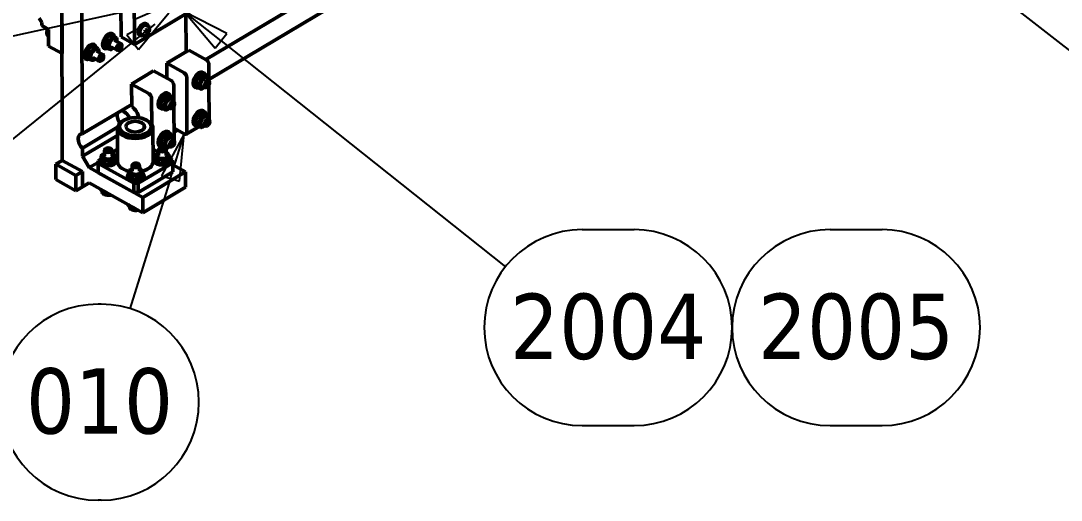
# Model space of a CAD drawing. Header units: millimetres. Extents: x -1901 to 2520, y -3919 to 1782.
# Drawn here: x 1790.1 to 2124.7, y 463.9 to 618.1 of the extents above; entities that cross this region are included whole.
import ezdxf

# ---------------------------------------------------------------- set-up
doc = ezdxf.new("R2010")
doc.units = ezdxf.units.MM
doc.header["$LTSCALE"] = 6
doc.layers.add('Symbol (ISO)', color=7, linetype='Continuous', lineweight=25)
doc.layers.add('Visible (ISO)', color=7, linetype='Continuous', lineweight=50)
doc.styles.add('Note Text (ISO)', font='tahoma.ttf')

# ---------------------------------------------------------------- blocks, each defined once
blk = doc.blocks.new('Balloon21')
at = {"layer": 'Symbol (ISO)'}
for p, q in [((304.845, 102.687), (304.024, 102.258)), ((304.337, 101.869), (305.541, 102.84)), ((304.651, 101.48), (305.839, 102.905)), ((304.024, 102.258), (304.651, 101.48)), ((304.337, 101.869), (290.139, 90.419)), ((286.059, 92.379), (283.273, 92.379)), ((286.059, 81.879), (283.273, 81.879))]:
    blk.add_line(p, q, dxfattribs=at)
at = {"layer": 'Symbol (ISO)', "flags": 128}
blk.add_lwpolyline([(304.651, 101.48), (306.284, 103.438)], dxfattribs=at)
at = {"layer": 'Symbol (ISO)'}
for centre, start, end in [((283.273, 87.129), 90, 270), ((286.059, 87.129), 270, 90)]:
    blk.add_arc(centre, 5.25, start, end, dxfattribs=at)
blk.add_solid([(304.651, 101.48), (306.284, 103.438), (304.024, 102.258), (304.651, 101.48)], dxfattribs=at)
at = {"layer": 'Symbol (ISO)', "insert": (284.666, 87.165), "char_height": 3.5, "attachment_point": 5, "style": 'Note Text (ISO)'}
blk.add_mtext('1011', dxfattribs=at)
blk = doc.blocks.new('Balloon22')
at = {"layer": 'Symbol (ISO)'}
for p, q in [((307.109, 96.948), (305.89, 94.709)), ((306.368, 94.561), (307.109, 96.948)), ((306.845, 94.412), (307.109, 96.948)), ((306.368, 94.561), (304.197, 87.572)), ((305.89, 94.709), (306.845, 94.412)), ((302.645, 87.824), (302.485, 87.824)), ((302.645, 77.324), (302.485, 77.324))]:
    blk.add_line(p, q, dxfattribs=at)
at = {"layer": 'Symbol (ISO)', "flags": 128}
blk.add_lwpolyline([(306.845, 94.412), (307.109, 96.948)], dxfattribs=at)
at = {"layer": 'Symbol (ISO)'}
for centre, start, end in [((302.485, 82.574), 90, 270), ((302.645, 82.574), 270, 90)]:
    blk.add_arc(centre, 5.25, start, end, dxfattribs=at)
blk.add_solid([(306.845, 94.412), (307.109, 96.948), (305.89, 94.709), (306.845, 94.412)], dxfattribs=at)
at = {"layer": 'Symbol (ISO)', "insert": (302.565, 82.611), "char_height": 3.5, "attachment_point": 5, "style": 'Note Text (ISO)'}
blk.add_mtext('010', dxfattribs=at)
blk = doc.blocks.new('Balloon23')
at = {"layer": 'Symbol (ISO)'}
for p, q in [((305.536, 104.12), (304.272, 104.097)), ((304.272, 104.097), (304.458, 103.251)), ((304.379, 103.609), (305.097, 103.766)), ((306.821, 104.144), (305.604, 104.122)), ((305.772, 103.914), (306.821, 104.144)), ((305.909, 103.744), (306.821, 104.144)), ((278.661, 103.226), (275.874, 103.226)), ((304.379, 103.609), (283.775, 99.096)), ((278.661, 92.726), (275.874, 92.726))]:
    blk.add_line(p, q, dxfattribs=at)
at = {"layer": 'Symbol (ISO)', "flags": 128}
blk.add_lwpolyline([(304.486, 103.121), (306.821, 104.144)], dxfattribs=at)
at = {"layer": 'Symbol (ISO)'}
for centre, start, end in [((275.874, 97.976), 90, 270), ((278.661, 97.976), 270, 90)]:
    blk.add_arc(centre, 5.25, start, end, dxfattribs=at)
blk.add_solid([(304.486, 103.121), (306.821, 104.144), (304.272, 104.097), (304.486, 103.121)], dxfattribs=at)
at = {"layer": 'Symbol (ISO)', "insert": (277.267, 98.013), "char_height": 3.5, "attachment_point": 5, "style": 'Note Text (ISO)'}
blk.add_mtext('1001', dxfattribs=at)
blk = doc.blocks.new('Balloon24')
at = {"layer": 'Symbol (ISO)'}
for p, q in [((341.152, 111.861), (339.18, 113.398)), ((341.459, 112.255), (339.18, 113.398)), ((339.18, 113.398), (340.844, 111.466)), ((340.844, 111.466), (341.459, 112.255)), ((341.152, 111.861), (360.925, 96.448)), ((365.055, 98.479), (365.215, 98.479)), ((365.055, 87.979), (365.215, 87.979))]:
    blk.add_line(p, q, dxfattribs=at)
at = {"layer": 'Symbol (ISO)', "flags": 128}
blk.add_lwpolyline([(341.459, 112.255), (339.18, 113.398)], dxfattribs=at)
at = {"layer": 'Symbol (ISO)'}
for centre, start, end in [((365.055, 93.229), 90, 270), ((365.215, 93.229), 270, 90)]:
    blk.add_arc(centre, 5.25, start, end, dxfattribs=at)
blk.add_solid([(341.459, 112.255), (339.18, 113.398), (340.844, 111.466), (341.459, 112.255)], dxfattribs=at)
at = {"layer": 'Symbol (ISO)', "insert": (365.135, 93.266), "char_height": 3.5, "attachment_point": 5, "style": 'Note Text (ISO)'}
blk.add_mtext('007', dxfattribs=at)
blk = doc.blocks.new('Balloon30')
at = {"layer": 'Symbol (ISO)'}
for p, q in [((309.083, 101.938), (307.126, 103.493)), ((309.394, 102.33), (307.126, 103.493)), ((307.126, 103.493), (308.773, 101.547)), ((308.773, 101.547), (309.394, 102.33)), ((309.083, 101.938), (324.333, 89.83)), ((328.436, 91.821), (331.223, 91.821)), ((341.723, 91.821), (344.51, 91.821)), ((328.436, 81.321), (331.223, 81.321)), ((341.723, 81.321), (344.51, 81.321))]:
    blk.add_line(p, q, dxfattribs=at)
at = {"layer": 'Symbol (ISO)', "flags": 128}
blk.add_lwpolyline([(309.394, 102.33), (307.126, 103.493)], dxfattribs=at)
at = {"layer": 'Symbol (ISO)'}
for centre, start, end in [((328.436, 86.571), 90, 270), ((331.223, 86.571), 270, 90), ((341.723, 86.571), 90, 270), ((344.51, 86.571), 270, 90)]:
    blk.add_arc(centre, 5.25, start, end, dxfattribs=at)
blk.add_solid([(309.394, 102.33), (307.126, 103.493), (308.773, 101.547), (309.394, 102.33)], dxfattribs=at)
at = {"layer": 'Symbol (ISO)', "char_height": 3.5, "attachment_point": 5, "style": 'Note Text (ISO)'}
for s, insert in [('2004', (329.829, 86.608)), ('2005', (343.117, 86.608))]:
    blk.add_mtext(s, dxfattribs=dict(at, insert=insert))
blk = doc.blocks.new('Balloon33')
at = {"layer": 'Symbol (ISO)'}
for p, q in [((343.452, 123.224), (342.822, 123.611)), ((343.47, 123.372), (342.822, 123.611)), ((342.822, 123.611), (343.431, 123.046)), ((343.63, 122.862), (344.692, 121.877)), ((344.953, 122.303), (344.142, 122.801)), ((344.692, 121.877), (345.182, 122.677)), ((344.953, 122.303), (382.813, 99.078)), ((387.28, 101.589), (390.067, 101.589)), ((387.28, 91.089), (390.067, 91.089))]:
    blk.add_line(p, q, dxfattribs=at)
at = {"layer": 'Symbol (ISO)', "flags": 128}
blk.add_lwpolyline([(345.215, 122.73), (342.822, 123.611)], dxfattribs=at)
at = {"layer": 'Symbol (ISO)'}
for centre, start, end in [((387.28, 96.339), 90, 270), ((390.067, 96.339), 270, 90)]:
    blk.add_arc(centre, 5.25, start, end, dxfattribs=at)
blk.add_solid([(345.215, 122.73), (342.822, 123.611), (344.692, 121.877), (345.215, 122.73)], dxfattribs=at)
at = {"layer": 'Symbol (ISO)', "insert": (388.673, 96.375), "char_height": 3.5, "attachment_point": 5, "style": 'Note Text (ISO)'}
blk.add_mtext('1023', dxfattribs=at)

msp = doc.modelspace()

# ---------------------------------------------------------------- linework, layer by layer
at = {"layer": 'Visible (ISO)'}
for p, q in [((1979.951, 683.325), (1849.596, 605.602)), ((1803.137, 681.136), (1803.431, 573.194)), ((1983.023, 678.172), (1850.577, 599.201)), ((1826.572, 632.079), (1826.631, 610.491)), ((1803.337, 607.539), (1803.284, 627.165)), ((1809.736, 628.454), (1809.863, 581.744)), ((1822.32, 612.885), (1822.293, 622.953)), ((1826.631, 610.491), (1844.995, 621.441)), ((1843.236, 608.146), (1843.203, 620.372)), ((1796.855, 617.51), (1795.99, 618.97)), ((1796.857, 616.528), (1796.855, 617.51)), ((1796.857, 616.528), (1799.012, 615.331)), ((1831.085, 616.213), (1830.352, 616.62)), ((1830.57, 617.013), (1830.355, 617.133)), ((1798.47, 614.294), (1798.475, 614.093)), ((1798.916, 613.177), (1799.018, 613.12)), ((1799.012, 615.331), (1799.027, 609.934)), ((1818.787, 613.509), (1819.598, 613.058)), ((1819.577, 613.92), (1819.245, 614.104)), ((1820.115, 613.071), (1820.926, 612.62)), ((1822.32, 612.885), (1826.631, 610.491)), ((1828.531, 613.342), (1828.315, 613.462)), ((1829.482, 613.328), (1828.749, 613.735)), ((1829.935, 614.496), (1830.233, 615.118)), ((1830.116, 614.076), (1829.935, 614.496)), ((1829.992, 614.613), (1830.593, 614.279)), ((1830.593, 614.279), (1830.116, 614.076)), ((1830.233, 615.118), (1830.71, 615.322)), ((1830.384, 615.183), (1830.89, 614.902)), ((1830.89, 614.902), (1830.593, 614.279)), ((1830.71, 615.322), (1830.89, 614.902)), ((1803.337, 607.539), (1799.027, 609.934)), ((1812.944, 610.024), (1813.755, 609.574)), ((1813.734, 610.436), (1813.402, 610.62)), ((1814.272, 609.587), (1815.083, 609.136)), ((1816.955, 609.199), (1816.623, 609.384)), ((1816.985, 609.733), (1817.797, 609.282)), ((1817.222, 611.84), (1818.033, 611.389)), ((1819.063, 609.744), (1821.132, 608.595)), ((1820.228, 611.842), (1822.297, 610.693)), ((1822.555, 609.954), (1822.549, 610.17)), ((1811.112, 605.715), (1810.779, 605.9)), ((1811.142, 606.249), (1811.953, 605.798)), ((1811.379, 608.356), (1812.19, 607.905)), ((1813.219, 606.26), (1815.288, 605.111)), ((1814.385, 608.358), (1816.454, 607.209)), ((1816.711, 606.47), (1816.705, 606.686)), ((1821.895, 608.767), (1821.709, 608.658)), ((1844.095, 608.658), (1837, 604.428)), ((1844.095, 608.658), (1849.699, 605.545)), ((1816.052, 605.283), (1815.866, 605.174)), ((1837, 604.428), (1842.603, 601.315)), ((1837, 604.428), (1837.013, 599.638)), ((1850.578, 598.7), (1850.564, 604.085)), ((1832.781, 601.964), (1825.686, 597.733)), ((1832.781, 601.964), (1838.385, 598.884)), ((1843.468, 599.854), (1843.516, 582.191)), ((1847.947, 599.538), (1847.136, 599.988)), ((1848.667, 601.484), (1849.011, 601.292)), ((1849.634, 600.544), (1848.823, 600.994)), ((1849.662, 599.215), (1850.524, 598.736)), ((1825.686, 597.733), (1831.289, 594.654)), ((1825.686, 597.733), (1825.739, 590.429)), ((1839.293, 591.992), (1839.254, 597.427)), ((1846.044, 596.763), (1846.389, 596.572)), ((1847.109, 597.318), (1846.297, 597.768)), ((1847.957, 596.103), (1847.146, 596.554)), ((1848.497, 597.117), (1849.359, 596.638)), ((1850.122, 596.81), (1849.936, 596.701)), ((1850.612, 586.422), (1850.582, 597.299)), ((1850.782, 597.997), (1850.776, 598.213)), ((1832.158, 593.196), (1832.22, 584.711)), ((1836.678, 592.818), (1835.867, 593.269)), ((1837.397, 594.765), (1837.742, 594.573)), ((1838.365, 593.824), (1837.554, 594.275)), ((1838.393, 592.495), (1839.255, 592.017)), ((1809.863, 581.744), (1825.733, 591.206)), ((1834.775, 590.044), (1835.12, 589.852)), ((1835.839, 590.598), (1835.028, 591.049)), ((1836.688, 589.384), (1835.876, 589.835)), ((1837.227, 590.397), (1838.09, 589.919)), ((1838.853, 590.09), (1838.667, 589.981)), ((1839.383, 579.719), (1839.304, 590.564)), ((1839.513, 591.278), (1839.507, 591.493)), ((1848.7, 589.144), (1849.045, 588.953)), ((1823.259, 586.087), (1822.834, 585.839)), ((1830.505, 586.107), (1830.932, 585.861)), ((1847.981, 587.198), (1847.17, 587.649)), ((1849.668, 588.204), (1848.856, 588.655)), ((1849.696, 586.875), (1850.558, 586.396)), ((1850.815, 585.657), (1850.809, 585.873)), ((1821.216, 583.848), (1809.876, 577.087)), ((1821.218, 572.731), (1821.189, 583.525)), ((1832.618, 572.762), (1832.589, 583.556)), ((1837.431, 582.425), (1837.776, 582.233)), ((1839.355, 583.523), (1842.657, 581.689)), ((1839.364, 582.258), (1840.458, 582.911)), ((1843.269, 581.64), (1847.39, 584.097)), ((1846.078, 584.424), (1846.422, 584.232)), ((1847.142, 584.978), (1846.331, 585.429)), ((1847.99, 583.764), (1847.179, 584.214)), ((1848.53, 584.777), (1849.392, 584.298)), ((1850.156, 584.47), (1849.97, 584.361)), ((1821.195, 581.254), (1809.883, 574.509)), ((1836.712, 580.479), (1835.9, 580.929)), ((1838.398, 581.485), (1837.587, 581.935)), ((1838.427, 580.156), (1839.289, 579.677)), ((1839.546, 578.938), (1839.54, 579.154)), ((1809.876, 577.087), (1809.883, 574.509)), ((1817.014, 574.595), (1817.009, 576.459)), ((1817.538, 577.053), (1817.355, 576.946)), ((1818.877, 577.057), (1819.06, 576.951)), ((1819.414, 574.601), (1819.409, 576.466)), ((1819.411, 575.717), (1821.207, 576.788)), ((1832.607, 576.797), (1834.409, 575.796)), ((1833.933, 576.06), (1834.408, 576.343)), ((1834.412, 574.787), (1834.407, 576.652)), ((1834.936, 577.246), (1834.753, 577.139)), ((1834.808, 577.704), (1835.153, 577.513)), ((1835.873, 578.259), (1835.062, 578.709)), ((1836.721, 577.044), (1835.91, 577.495)), ((1836.075, 577.337), (1836.132, 577.372)), ((1836.275, 577.249), (1836.458, 577.144)), ((1836.812, 574.794), (1836.807, 576.658)), ((1837.261, 578.058), (1838.123, 577.579)), ((1838.887, 577.751), (1838.7, 577.642)), ((1803.431, 573.194), (1801.344, 571.95)), ((1803.431, 573.194), (1809.896, 569.603)), ((1809.883, 574.509), (1812.045, 570.859)), ((1812.045, 570.859), (1814.909, 572.567)), ((1814.908, 573.032), (1815.628, 573.461)), ((1814.908, 573.032), (1814.916, 570.088)), ((1814.932, 572.194), (1814.908, 573.032)), ((1826.384, 565.832), (1814.932, 572.194)), ((1814.932, 572.194), (1814.94, 569.25)), ((1815.52, 572.642), (1815.518, 573.02)), ((1815.873, 574.631), (1815.875, 573.708)), ((1816.501, 573.284), (1816.503, 572.361)), ((1818.843, 572.928), (1818.845, 572.004)), ((1820.557, 573.918), (1820.56, 572.994)), ((1820.919, 572.657), (1820.918, 573.035)), ((1827.716, 572.146), (1827.899, 572.04)), ((1838.928, 572.46), (1827.839, 565.848)), ((1832.917, 572.835), (1832.916, 573.213)), ((1833.271, 574.824), (1833.273, 573.901)), ((1833.898, 573.477), (1833.901, 572.554)), ((1836.24, 573.12), (1836.243, 572.197)), ((1837.955, 574.11), (1837.958, 573.187)), ((1838.19, 573.695), (1838.905, 573.298)), ((1838.317, 572.85), (1838.316, 573.228)), ((1838.905, 573.298), (1838.928, 572.46)), ((1838.928, 572.46), (1838.936, 569.516)), ((1801.344, 571.95), (1807.81, 568.358)), ((1801.357, 567.044), (1801.344, 571.95)), ((1807.81, 568.358), (1809.896, 569.603)), ((1809.896, 569.603), (1809.91, 564.696)), ((1812.045, 570.859), (1829.286, 561.28)), ((1814.916, 570.088), (1814.94, 569.25)), ((1826.392, 562.888), (1814.94, 569.25)), ((1824.712, 569.721), (1824.714, 568.798)), ((1825.853, 569.684), (1825.848, 571.549)), ((1826.377, 572.143), (1826.194, 572.036)), ((1838.936, 569.516), (1827.847, 562.905)), ((1828.253, 569.691), (1828.248, 571.555)), ((1829.286, 561.28), (1843.06, 569.493)), ((1829.396, 569.007), (1829.399, 568.084)), ((1838.93, 571.787), (1843.06, 569.493)), ((1843.06, 569.493), (1843.073, 564.586)), ((1807.823, 563.452), (1801.357, 567.044)), ((1807.823, 563.452), (1807.81, 568.358)), ((1812.058, 565.952), (1809.91, 564.696)), ((1812.058, 565.952), (1829.3, 556.374)), ((1824.358, 567.732), (1824.357, 568.11)), ((1825.339, 568.374), (1825.342, 567.451)), ((1827.839, 565.848), (1826.384, 565.832)), ((1826.384, 565.832), (1826.392, 562.888)), ((1827.682, 568.017), (1827.684, 567.094)), ((1827.839, 565.848), (1827.847, 562.905)), ((1829.758, 567.747), (1829.757, 568.125)), ((1809.91, 564.696), (1807.823, 563.452)), ((1816.145, 563.224), (1816.145, 563.424)), ((1816.926, 562.276), (1816.756, 562.375)), ((1826.392, 562.888), (1827.847, 562.905)), ((1843.073, 564.586), (1829.3, 556.374)), ((1829.3, 556.374), (1829.286, 561.28)), ((1824.984, 558.313), (1824.983, 558.514)), ((1825.765, 557.366), (1825.595, 557.464))]:
    msp.add_line(p, q, dxfattribs=at)
for centre, major_axis, ratio, start_param, end_param in [((1829.335, 615.297), (1.02, 1.836), 0.5697639, 0, 3.1415927), ((1829.551, 615.178), (1.02, 1.836), 0.5697639, 5.616239, 10.0917243), ((1829.551, 615.178), (-0.801, -1.442), 0.5697639, 3.1415927, 6.2831853), ((1799.935, 615.013), (-1.02, -1.836), 0.5697639, 4.7934471, 6.2831853), ((1799.763, 615.109), (0.903, 1.626), 0.5697639, 1.6623412, 2.3755276), ((1818.266, 611.56), (1.311, 2.36), 0.5697639, 5.6764405, 10.049107), ((1819.645, 610.793), (0.845, 1.521), 0.5697639, 5.4734017, 10.2345615), ((1812.423, 608.076), (1.311, 2.36), 0.5697639, 5.6764405, 10.049107), ((1821.714, 609.644), (0.583, 1.049), 0.5697639, 5.5171202, 10.190843), ((1813.802, 607.309), (0.845, 1.521), 0.5697639, 5.4734017, 10.2345615), ((1815.871, 606.16), (0.583, 1.049), 0.5697639, 5.5171202, 10.190843), ((1849.702, 604.564), (-0.615, 1.031), 0.5865704, 3.9219038, 5.4927001), ((1842.606, 600.333), (0.615, -1.031), 0.5865704, 0.7803111, 2.3511075), ((1847.355, 599.124), (-1.311, -2.36), 0.5697639, 3.1415927, 6.2831853), ((1847.7, 598.932), (-1.311, -2.36), 0.5697639, 2.6252669, 6.7995111), ((1849.079, 598.166), (0.845, 1.521), 0.5697639, 5.4734017, 10.2345615), ((1849.942, 597.687), (0.583, 1.049), 0.5697639, 5.5171202, 10.190843), ((1838.392, 597.9), (-0.615, 1.031), 0.5865704, 3.9271158, 5.4979121), ((1831.296, 593.67), (0.615, -1.031), 0.5865704, 0.7855231, 2.3563194), ((1836.086, 592.404), (-1.311, -2.36), 0.5697639, 3.1415927, 6.2831853), ((1836.431, 592.213), (-1.311, -2.36), 0.5697639, 2.6252669, 6.7995111), ((1837.81, 591.446), (0.845, 1.521), 0.5697639, 5.4734017, 10.2345615), ((1838.672, 590.968), (0.583, 1.049), 0.5697639, 5.5171202, 10.190843), ((1823.253, 586.402), (-1.536, 2.577), 0.5865704, 4.5090005, 5.9721288), ((1825.757, 587.896), (1.582, -2.654), 0.5865704, 0.8731544, 2.3563194), ((1847.389, 586.784), (-1.311, -2.36), 0.5697639, 3.1415927, 6.2831853), ((1847.734, 586.592), (-1.311, -2.36), 0.5697639, 2.6252669, 6.7995111), ((1826.889, 583.54), (5.7, 0.015), 0.5755904, 2.3607461, 7.0640318), ((1823.253, 586.402), (-1.536, 2.577), 0.5865704, 0.3110565, 1.7012863), ((1849.113, 585.826), (0.845, 1.521), 0.5697639, 5.4734017, 10.2345615), ((1849.975, 585.347), (0.583, 1.049), 0.5697639, 5.5171202, 10.190843), ((1849.75, 586.901), (-0.615, 1.031), 0.5865704, 3.8590706, 3.9219038), ((1836.12, 580.065), (-1.311, -2.36), 0.5697639, 3.1415927, 6.2831853), ((1836.464, 579.873), (-1.311, -2.36), 0.5697639, 2.6252669, 6.5147512), ((1842.654, 582.67), (0.615, -1.031), 0.5865704, 5.4927001, 7.0634964), ((1810.732, 578.937), (-1.582, 2.654), 0.5865704, 5.89154, 8.2354529), ((1837.844, 579.107), (0.845, 1.521), 0.5697639, 5.4734017, 10.2345615), ((1838.706, 578.628), (0.583, 1.049), 0.5697639, 5.5171202, 10.190843), ((1838.521, 580.193), (-0.615, 1.031), 0.5865704, 3.8122384, 3.9271158), ((1818.209, 576.462), (-1.2, -0.003), 0.5755904, 5.5023388, 10.2056245), ((1835.612, 574.791), (-1.74, -0.005), 0.5755904, 5.4734017, 10.2345615), ((1835.607, 576.655), (-1.2, -0.003), 0.5755904, 5.5023388, 10.2056245), ((1836.464, 579.873), (-1.311, -2.36), 0.5697639, 0.3750634, 0.5163258), ((1818.218, 573.028), (2.7, 0.007), 0.5755904, 2.620237, 6.804541), ((1818.214, 574.598), (-1.74, -0.005), 0.5755904, 5.4734017, 10.2345615), ((1826.918, 572.746), (-5.7, -0.015), 0.5755904, 0, 1.171716), ((1826.918, 572.746), (5.7, 0.015), 0.5755904, 5.1093652, 6.2831853), ((1835.616, 573.221), (2.7, 0.007), 0.5755904, 2.620237, 6.804541), ((1827.057, 568.117), (2.7, 0.007), 0.5755904, 2.620237, 6.804541), ((1827.053, 569.688), (-1.74, -0.005), 0.5755904, 5.4734017, 10.2345615), ((1827.048, 571.552), (-1.2, -0.003), 0.5755904, 5.5023388, 10.2056245), ((1818.242, 564.407), (-2.7, -0.007), 0.5755904, 0.2919108, 1.3079522), ((1818.245, 563.229), (-2.1, -0.006), 0.5755904, 0, 1.9322685), ((1818.246, 563.033), (-1.86, -0.005), 0.5755904, 0.7808465, 2.0154708), ((1827.081, 559.497), (-2.7, -0.007), 0.5755904, 0.2919108, 1.3079522), ((1827.084, 558.319), (-2.1, -0.006), 0.5755904, 0, 1.9322685), ((1827.085, 558.123), (-1.86, -0.005), 0.5755904, 0.7808465, 2.0154708)]:
    msp.add_ellipse(centre, major_axis=major_axis, ratio=ratio, start_param=start_param, end_param=end_param, dxfattribs=at)
for centre, major_axis, ratio in [((1821.899, 609.541), (0.458, 0.824), 0.5697639), ((1816.056, 606.057), (0.458, 0.824), 0.5697639), ((1850.127, 597.584), (0.458, 0.824), 0.5697639), ((1838.857, 590.865), (0.458, 0.824), 0.5697639), ((1826.888, 584.031), (5.1, 0.014), 0.5755904), ((1826.888, 584.031), (-3, -0.008), 0.5755904), ((1850.16, 585.244), (0.458, 0.824), 0.5697639), ((1838.891, 578.525), (0.458, 0.824), 0.5697639), ((1818.209, 576.673), (-0.942, -0.003), 0.5755904), ((1835.606, 576.866), (-0.942, -0.003), 0.5755904), ((1827.047, 571.763), (-0.942, -0.003), 0.5755904)]:
    msp.add_ellipse(centre, major_axis=major_axis, ratio=ratio, dxfattribs=at)
msp.add_open_spline([(1831.085, 616.213), (1831.173, 616.164), (1831.25, 616.094), (1831.376, 615.918), (1831.422, 615.81), (1831.483, 615.56), (1831.492, 615.414), (1831.471, 615.105), (1831.439, 614.94), (1831.337, 614.613), (1831.268, 614.45), (1831.099, 614.142), (1831.001, 613.996), (1830.782, 613.733), (1830.662, 613.616), (1830.41, 613.424), (1830.277, 613.349), (1830.012, 613.255), (1829.879, 613.234), (1829.656, 613.255), (1829.564, 613.283), (1829.482, 613.328)], degree=3, knots=[2.7264172, 2.7264172, 2.7264172, 2.7264172, 2.9904343, 2.9904343, 3.279205, 3.279205, 3.6078862, 3.6078862, 3.9470569, 3.9470569, 4.2833067, 4.2833067, 4.6178828, 4.6178828, 4.9538744, 4.9538744, 5.2929307, 5.2929307, 5.6234305, 5.6234305, 5.8680098, 5.8680098, 5.8680098, 5.8680098], dxfattribs=at)
for points, weights in [([(1818.787, 613.509), (1817.753, 612.814), (1817.222, 611.84)], [1, 1.15470053838, 1]), ([(1818.033, 611.389), (1819.067, 612.084), (1819.598, 613.058)], [1, 1.15470053838, 1]), ([(1820.115, 613.071), (1819.199, 613.429), (1818.787, 613.509)], [1, 1.15470053838, 1]), ([(1819.598, 613.058), (1820.514, 612.699), (1820.926, 612.62)], [1, 1.15470053838, 1]), ([(1820.926, 612.62), (1821, 611.954), (1820.937, 611.448)], [1, 1.0807965364, 1.07719672405]), ([(1812.944, 610.024), (1811.91, 609.33), (1811.379, 608.356)], [1, 1.15470053838, 1]), ([(1812.19, 607.905), (1813.224, 608.6), (1813.755, 609.574)], [1, 1.15470053838, 1]), ([(1814.272, 609.587), (1813.356, 609.945), (1812.944, 610.024)], [1, 1.15470053838, 1]), ([(1813.755, 609.574), (1814.67, 609.215), (1815.083, 609.136)], [1, 1.15470053838, 1]), ([(1815.083, 609.136), (1815.157, 608.47), (1815.094, 607.964)], [1, 1.0807965364, 1.07719672405]), ([(1817.222, 611.84), (1816.852, 610.926), (1816.985, 609.733)], [1, 1.15470053838, 1]), ([(1817.797, 609.282), (1818.166, 610.196), (1818.033, 611.389)], [1, 1.15470053838, 1]), ([(1819.125, 608.844), (1818.712, 608.924), (1817.797, 609.282)], [1, 1.15470053838, 1]), ([(1819.778, 609.347), (1819.5, 609.096), (1819.125, 608.844)], [1.06842189833, 1.05107077358, 1]), ([(1811.379, 608.356), (1811.009, 607.442), (1811.142, 606.249)], [1, 1.15470053838, 1]), ([(1811.953, 605.798), (1812.323, 606.712), (1812.19, 607.905)], [1, 1.15470053838, 1]), ([(1813.281, 605.36), (1812.869, 605.44), (1811.953, 605.798)], [1, 1.15470053838, 1]), ([(1813.935, 605.863), (1813.656, 605.612), (1813.281, 605.36)], [1.06842189833, 1.05107077358, 1]), ([(1847.136, 599.988), (1846.465, 599.018), (1846.297, 597.768)], [1, 1.15470053838, 1]), ([(1847.109, 597.318), (1847.779, 598.288), (1847.947, 599.538)], [1, 1.15470053838, 1]), ([(1848.823, 600.994), (1847.728, 600.631), (1847.136, 599.988)], [1, 1.15470053838, 1]), ([(1847.947, 599.538), (1849.042, 599.901), (1849.634, 600.544)], [1, 1.15470053838, 1]), ([(1849.634, 600.544), (1850.31, 599.797), (1850.482, 599.329)], [1, 1.15470053838, 1]), ([(1850.482, 599.329), (1850.445, 599.052), (1850.392, 598.809)], [1, 1.0306556017, 1.04916171866]), ([(1846.297, 597.768), (1846.47, 597.301), (1847.146, 596.554)], [1, 1.15470053838, 1]), ([(1847.957, 596.103), (1847.784, 596.571), (1847.109, 597.318)], [1, 1.15470053838, 1]), ([(1849.214, 596.718), (1848.742, 596.364), (1847.957, 596.103)], [1.06646153698, 1.10637175033, 1]), ([(1835.867, 593.269), (1835.196, 592.299), (1835.028, 591.049)], [1, 1.15470053838, 1]), ([(1835.839, 590.598), (1836.51, 591.569), (1836.678, 592.818)], [1, 1.15470053838, 1]), ([(1837.554, 594.275), (1836.459, 593.912), (1835.867, 593.269)], [1, 1.15470053838, 1]), ([(1836.678, 592.818), (1837.773, 593.182), (1838.365, 593.824)], [1, 1.15470053838, 1]), ([(1838.365, 593.824), (1839.04, 593.078), (1839.213, 592.61)], [1, 1.15470053838, 1]), ([(1839.213, 592.61), (1839.176, 592.333), (1839.123, 592.09)], [1, 1.0306556017, 1.04916171866]), ([(1835.028, 591.049), (1835.201, 590.582), (1835.876, 589.835)], [1, 1.15470053838, 1]), ([(1836.688, 589.384), (1836.515, 589.852), (1835.839, 590.598)], [1, 1.15470053838, 1]), ([(1837.945, 589.999), (1837.473, 589.645), (1836.688, 589.384)], [1.06646153698, 1.10637175033, 1]), ([(1847.17, 587.649), (1846.499, 586.678), (1846.331, 585.429)], [1, 1.15470053838, 1]), ([(1847.142, 584.978), (1847.813, 585.948), (1847.981, 587.198)], [1, 1.15470053838, 1]), ([(1848.856, 588.655), (1847.762, 588.291), (1847.17, 587.649)], [1, 1.15470053838, 1]), ([(1847.981, 587.198), (1849.076, 587.561), (1849.668, 588.204)], [1, 1.15470053838, 1]), ([(1849.668, 588.204), (1850.343, 587.457), (1850.516, 586.99)], [1, 1.15470053838, 1]), ([(1850.516, 586.99), (1850.478, 586.712), (1850.426, 586.47)], [1, 1.0306556017, 1.04916171866]), ([(1846.331, 585.429), (1846.504, 584.961), (1847.179, 584.214)], [1, 1.15470053838, 1]), ([(1847.99, 583.764), (1847.818, 584.231), (1847.142, 584.978)], [1, 1.15470053838, 1]), ([(1849.247, 584.379), (1848.776, 584.024), (1847.99, 583.764)], [1.06646153698, 1.10637175033, 1]), ([(1835.9, 580.929), (1835.23, 579.959), (1835.062, 578.709)], [1, 1.15470053838, 1]), ([(1835.873, 578.259), (1836.544, 579.229), (1836.712, 580.479)], [1, 1.15470053838, 1]), ([(1837.587, 581.935), (1836.492, 581.572), (1835.9, 580.929)], [1, 1.15470053838, 1]), ([(1836.712, 580.479), (1837.806, 580.842), (1838.398, 581.485)], [1, 1.15470053838, 1]), ([(1838.398, 581.485), (1839.074, 580.738), (1839.247, 580.271)], [1, 1.15470053838, 1]), ([(1839.247, 580.271), (1839.209, 579.993), (1839.156, 579.75)], [1, 1.0306556017, 1.04916171866]), ([(1833.271, 574.824), (1833.876, 575.376), (1834.41, 575.618)], [1, 1.10454134278, 1.06779174417]), ([(1835.062, 578.709), (1835.234, 578.242), (1835.91, 577.495)], [1, 1.15470053838, 1]), ([(1836.721, 577.044), (1836.548, 577.512), (1835.873, 578.259)], [1, 1.15470053838, 1]), ([(1837.978, 577.659), (1837.507, 577.305), (1836.721, 577.044)], [1.06646153698, 1.10637175033, 1]), ([(1836.81, 575.639), (1837.056, 575.565), (1837.327, 575.457)], [1.05074494913, 1.0319858705, 1]), ([(1815.873, 574.631), (1816.478, 575.183), (1817.012, 575.425)], [1, 1.10454134278, 1.06779174417]), ([(1816.501, 573.284), (1816.186, 574.244), (1815.873, 574.631)], [1, 1.15470053838, 1]), ([(1815.875, 573.708), (1816.19, 572.748), (1816.503, 572.361)], [1, 1.15470053838, 1]), ([(1818.843, 572.928), (1817.671, 573.392), (1816.501, 573.284)], [1, 1.15470053838, 1]), ([(1816.503, 572.361), (1817.675, 571.896), (1818.845, 572.004)], [1, 1.15470053838, 1]), ([(1820.557, 573.918), (1819.699, 573.709), (1818.843, 572.928)], [1, 1.15470053838, 1]), ([(1818.845, 572.004), (1819.703, 572.213), (1820.56, 572.994)], [1, 1.15470053838, 1]), ([(1819.412, 575.447), (1819.659, 575.372), (1819.93, 575.265)], [1.05074494913, 1.0319858705, 1]), ([(1819.93, 575.265), (1820.243, 574.877), (1820.557, 573.918)], [1, 1.15470053838, 1]), ([(1833.898, 573.477), (1833.584, 574.437), (1833.271, 574.824)], [1, 1.15470053838, 1]), ([(1833.273, 573.901), (1833.588, 572.941), (1833.901, 572.554)], [1, 1.15470053838, 1]), ([(1836.24, 573.12), (1835.069, 573.585), (1833.898, 573.477)], [1, 1.15470053838, 1]), ([(1833.901, 572.554), (1835.073, 572.089), (1836.243, 572.197)], [1, 1.15470053838, 1]), ([(1837.955, 574.11), (1837.097, 573.902), (1836.24, 573.12)], [1, 1.15470053838, 1]), ([(1836.243, 572.197), (1837.101, 572.406), (1837.958, 573.187)], [1, 1.15470053838, 1]), ([(1837.327, 575.457), (1837.64, 575.07), (1837.955, 574.11)], [1, 1.15470053838, 1]), ([(1824.712, 569.721), (1825.317, 570.273), (1825.851, 570.515)], [1, 1.10454134278, 1.06779174417]), ([(1825.339, 568.374), (1825.025, 569.334), (1824.712, 569.721)], [1, 1.15470053838, 1]), ([(1829.396, 569.007), (1828.538, 568.798), (1827.682, 568.017)], [1, 1.15470053838, 1]), ([(1828.251, 570.536), (1828.497, 570.462), (1828.769, 570.354)], [1.05074494913, 1.0319858705, 1]), ([(1828.769, 570.354), (1829.082, 569.967), (1829.396, 569.007)], [1, 1.15470053838, 1]), ([(1824.714, 568.798), (1825.029, 567.838), (1825.342, 567.451)], [1, 1.15470053838, 1]), ([(1827.682, 568.017), (1826.51, 568.482), (1825.339, 568.374)], [1, 1.15470053838, 1]), ([(1825.342, 567.451), (1826.514, 566.986), (1827.684, 567.094)], [1, 1.15470053838, 1]), ([(1827.684, 567.094), (1828.542, 567.303), (1829.399, 568.084)], [1, 1.15470053838, 1])]:
    msp.add_rational_spline(points, weights, degree=2, dxfattribs=at)

# ---------------------------------------------------------------- block references
at = {"layer": 'Symbol (ISO)', "xscale": 6, "yscale": 6, "zscale": 6}
for name in ['Balloon33', 'Balloon24', 'Balloon23', 'Balloon21', 'Balloon30', 'Balloon22']:
    msp.add_blockref(name, (0, 0), dxfattribs=at)

doc.saveas('drawing.dxf')
